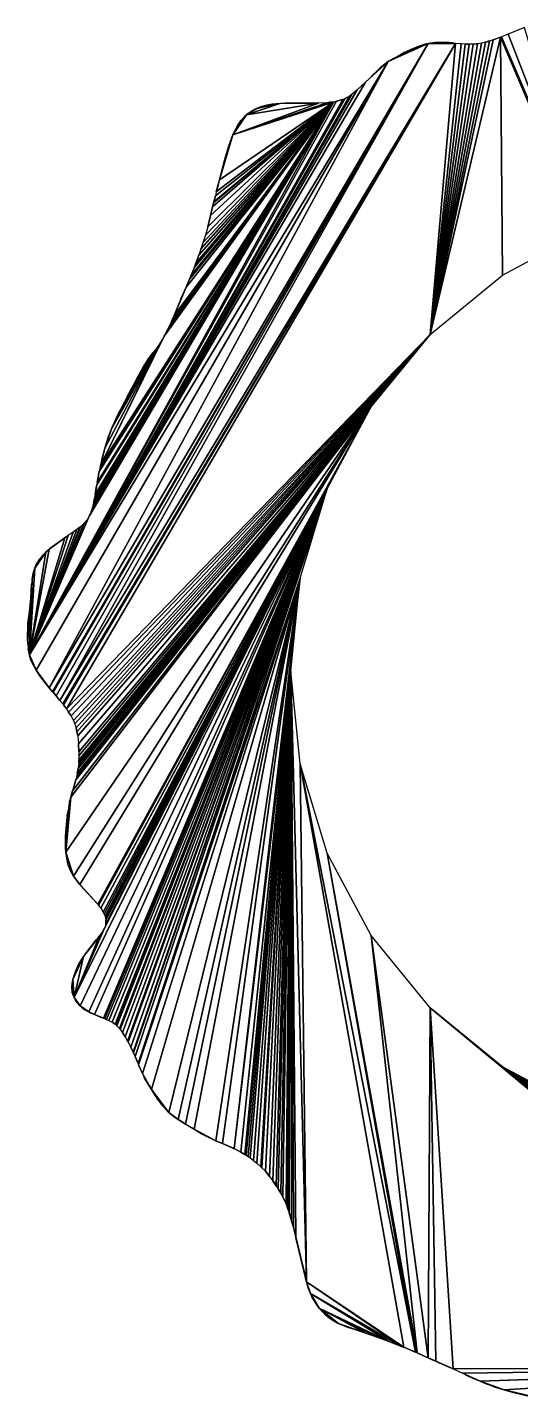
# Model space of a CAD drawing. Extents: x -96 to 95, y -97 to 94.
# Drawn here: x -96.3 to -32.1, y -94.6 to 83.8 of the extents above; entities that cross this region are included whole.
import ezdxf

# ---------------------------------------------------------------- set-up
doc = ezdxf.new("R2010")
doc.units = 0

msp = doc.modelspace()

# ---------------------------------------------------------------- linework, layer by layer
for points in [[(-43.84, 43.84, 88), (-34.45, 51.55, 88), (-34.71, 82.54, 88)], [(-43.84, 43.84, 88), (-34.71, 82.54, 88), (-35.64, 82.2, 88)], [(-43.84, 43.84, 88), (-35.64, 82.2, 88), (-36.15, 82.04, 88)], [(-34.71, 82.54, 88), (-35.5, 82.25, 88), (-35.64, 82.2, 88)], [(-34.58, 82.58, 88), (-34.71, 82.54, 88), (-23.9, 57.19, 88)], [(-34.45, 51.55, 88), (-23.9, 57.19, 88), (-34.71, 82.54, 88)], [(-23.73, 57.28, 88), (-33.71, 82.94, 88), (-34.58, 82.58, 88)], [(-34.58, 82.58, 88), (-23.9, 57.19, 88), (-23.73, 57.28, 88)], [(-31.57, 83.81, 88), (-33.71, 82.94, 88), (-23.73, 57.28, 88)], [(-93.5, -2.17, 88), (-93.04, -2.71, 88), (-44.11, 81.71, 88)], [(-93.5, -2.17, 88), (-44.11, 81.71, 88), (-49.32, 79.37, 88)], [(-93.04, -2.71, 88), (-92.99, -2.77, 88), (-44.11, 81.71, 88)], [(-92.99, -2.77, 88), (-92.57, -3.25, 88), (-44.11, 81.71, 88)], [(-92.57, -3.25, 88), (-92.1, -3.82, 88), (-44.11, 81.71, 88)], [(-92.1, -3.82, 88), (-91.72, -4.28, 88), (-40.54, 81.74, 88)], [(-92.1, -3.82, 88), (-40.54, 81.74, 88), (-44.11, 81.71, 88)], [(-91.72, -4.28, 88), (-91.63, -4.4, 88), (-40.54, 81.74, 88)], [(-91.63, -4.4, 88), (-91.23, -4.94, 88), (-40.54, 81.74, 88)], [(-91.23, -4.94, 88), (-43.84, 43.84, 88), (-40.54, 81.74, 88)], [(-44.11, 81.71, 88), (-47.82, 80.22, 88), (-49.32, 79.37, 88)], [(-44.11, 81.71, 88), (-46.85, 80.7, 88), (-47.82, 80.22, 88)], [(-46.85, 80.7, 88), (-47.69, 80.29, 88), (-47.82, 80.22, 88)], [(-46.85, 80.7, 88), (-47.23, 80.53, 88), (-47.69, 80.29, 88)], [(-44.11, 81.71, 88), (-46.37, 80.93, 88), (-46.85, 80.7, 88)], [(-46.37, 80.93, 88), (-46.71, 80.78, 88), (-46.85, 80.7, 88)], [(-44.11, 81.71, 88), (-45.69, 81.2, 88), (-46.37, 80.93, 88)], [(-45.69, 81.2, 88), (-46.09, 81.05, 88), (-46.37, 80.93, 88)], [(-44.11, 81.71, 88), (-45.54, 81.27, 88), (-45.69, 81.2, 88)], [(-44.11, 81.71, 88), (-45.04, 81.46, 88), (-45.54, 81.27, 88)], [(-44.11, 81.71, 88), (-44.5, 81.62, 88), (-45.04, 81.46, 88)], [(-43.22, 81.83, 88), (-43.98, 81.74, 88), (-44.11, 81.71, 88)], [(-40.54, 81.74, 88), (-43.22, 81.83, 88), (-44.11, 81.71, 88)], [(-43.22, 81.83, 88), (-43.45, 81.82, 88), (-43.98, 81.74, 88)], [(-43.84, 43.84, 88), (-36.15, 82.04, 88), (-36.67, 81.88, 88)], [(-43.84, 43.84, 88), (-36.67, 81.88, 88), (-37.19, 81.76, 88)], [(-43.84, 43.84, 88), (-37.19, 81.76, 88), (-37.71, 81.69, 88)], [(-43.84, 43.84, 88), (-39.8, 81.67, 88), (-40.54, 81.74, 88)], [(-43.84, 43.84, 88), (-37.71, 81.69, 88), (-38.24, 81.64, 88)], [(-43.84, 43.84, 88), (-39.28, 81.64, 88), (-39.8, 81.67, 88)], [(-43.84, 43.84, 88), (-38.24, 81.64, 88), (-38.76, 81.63, 88)], [(-43.84, 43.84, 88), (-38.76, 81.63, 88), (-39.28, 81.64, 88)], [(-42.77, 81.87, 88), (-42.85, 81.87, 88), (-43.22, 81.83, 88)], [(-40.54, 81.74, 88), (-42.77, 81.87, 88), (-43.22, 81.83, 88)], [(-41.81, 81.87, 88), (-41.89, 81.87, 88), (-42.77, 81.87, 88)], [(-40.54, 81.74, 88), (-41.81, 81.87, 88), (-42.77, 81.87, 88)], [(-40.54, 81.74, 88), (-41.37, 81.84, 88), (-41.81, 81.87, 88)], [(-40.54, 81.74, 88), (-40.95, 81.8, 88), (-41.37, 81.84, 88)], [(-38.76, 81.63, 88), (-38.9, 81.64, 88), (-39.28, 81.64, 88)], [(-37.71, 81.69, 88), (-37.85, 81.68, 88), (-38.24, 81.64, 88)], [(-36.15, 82.04, 88), (-36.28, 82.01, 88), (-36.67, 81.88, 88)], [(-96.07, 2.11, 88), (-95.18, 0.13, 88), (-49.32, 79.37, 88)], [(-96.07, 2.11, 88), (-49.32, 79.37, 88), (-52.27, 76.68, 88)], [(-95.18, 0.13, 88), (-93.5, -2.17, 88), (-49.32, 79.37, 88)], [(-49.32, 79.37, 88), (-51.86, 77.07, 88), (-52.27, 76.68, 88)], [(-49.32, 79.37, 88), (-51.72, 77.21, 88), (-51.86, 77.07, 88)], [(-49.32, 79.37, 88), (-50.38, 78.53, 88), (-51.72, 77.21, 88)], [(-50.38, 78.53, 88), (-50.73, 78.22, 88), (-51.72, 77.21, 88)], [(-50.38, 78.53, 88), (-50.65, 78.3, 88), (-50.73, 78.22, 88)], [(-49.32, 79.37, 88), (-49.78, 79.04, 88), (-50.38, 78.53, 88)], [(-49.78, 79.04, 88), (-50.15, 78.73, 88), (-50.38, 78.53, 88)], [(-49.32, 79.37, 88), (-49.72, 79.09, 88), (-49.78, 79.04, 88)], [(-47.82, 80.22, 88), (-49.19, 79.46, 88), (-49.32, 79.37, 88)], [(-47.82, 80.22, 88), (-48.56, 79.83, 88), (-49.19, 79.46, 88)], [(-50.73, 78.22, 88), (-51.29, 77.68, 88), (-51.72, 77.21, 88)], [(-96.07, 2.11, 88), (-52.27, 76.68, 88), (-53.35, 75.68, 88)], [(-96.07, 2.11, 88), (-53.35, 75.68, 88), (-54.03, 75.12, 88)], [(-96.07, 2.11, 88), (-54.03, 75.12, 88), (-54.42, 74.83, 88)], [(-52.27, 76.68, 88), (-52.84, 76.16, 88), (-53.35, 75.68, 88)], [(-52.84, 76.16, 88), (-52.94, 76.07, 88), (-53.35, 75.68, 88)], [(-52.27, 76.68, 88), (-52.79, 76.21, 88), (-52.84, 76.16, 88)], [(-96.07, 2.11, 88), (-54.42, 74.83, 88), (-54.92, 74.54, 88)], [(-96.07, 2.11, 88), (-54.92, 74.54, 88), (-55.02, 74.5, 88)], [(-96.07, 2.11, 88), (-55.02, 74.5, 88), (-55.25, 74.42, 88)], [(-96.07, 2.11, 88), (-55.25, 74.42, 88), (-56.05, 74.19, 88)], [(-96.07, 2.11, 88), (-56.05, 74.19, 88), (-56.44, 74.1, 88)], [(-88.22, 20.25, 88), (-96.07, 2.11, 88), (-56.44, 74.1, 88)], [(-88.19, 20.31, 88), (-88.22, 20.25, 88), (-56.44, 74.1, 88)], [(-88.01, 20.77, 88), (-88.19, 20.31, 88), (-56.44, 74.1, 88)], [(-87.85, 21.29, 88), (-88.01, 20.77, 88), (-56.44, 74.1, 88)], [(-87.77, 21.62, 88), (-87.85, 21.29, 88), (-56.44, 74.1, 88)], [(-87.73, 21.82, 88), (-87.77, 21.62, 88), (-56.44, 74.1, 88)], [(-87.61, 22.34, 88), (-87.73, 21.82, 88), (-56.44, 74.1, 88)], [(-87.53, 22.73, 88), (-87.61, 22.34, 88), (-56.44, 74.1, 88)], [(-87.49, 22.99, 88), (-87.53, 22.73, 88), (-56.44, 74.1, 88)], [(-87.28, 24.26, 88), (-87.49, 22.99, 88), (-56.44, 74.1, 88)], [(-87.23, 24.55, 88), (-87.28, 24.26, 88), (-56.44, 74.1, 88)], [(-86.97, 25.99, 88), (-87.23, 24.55, 88), (-56.44, 74.1, 88)], [(-86.91, 26.24, 88), (-86.97, 25.99, 88), (-56.44, 74.1, 88)], [(-86.77, 26.87, 88), (-86.91, 26.24, 88), (-56.44, 74.1, 88)], [(-86.77, 26.87, 88), (-56.44, 74.1, 88), (-78.5, 43.61, 88)], [(-56.44, 74.1, 88), (-78.15, 44.26, 88), (-78.5, 43.61, 88)], [(-56.44, 74.1, 88), (-77.89, 44.79, 88), (-78.15, 44.26, 88)], [(-56.44, 74.1, 88), (-77.57, 45.53, 88), (-77.89, 44.79, 88)], [(-56.44, 74.1, 88), (-77.23, 46.31, 88), (-77.57, 45.53, 88)], [(-56.44, 74.1, 88), (-75.65, 49.97, 88), (-77.23, 46.31, 88)], [(-56.44, 74.1, 88), (-75.2, 51.04, 88), (-75.65, 49.97, 88)], [(-56.44, 74.1, 88), (-74.98, 51.56, 88), (-75.2, 51.04, 88)], [(-56.44, 74.1, 88), (-74.56, 52.61, 88), (-74.98, 51.56, 88)], [(-56.44, 74.1, 88), (-74.37, 53.13, 88), (-74.56, 52.61, 88)], [(-56.44, 74.1, 88), (-73.99, 54.17, 88), (-74.37, 53.13, 88)], [(-56.44, 74.1, 88), (-73.73, 54.93, 88), (-73.99, 54.17, 88)], [(-56.44, 74.1, 88), (-73.69, 55.06, 88), (-73.73, 54.93, 88)], [(-56.44, 74.1, 88), (-73.46, 55.74, 88), (-73.69, 55.06, 88)], [(-56.44, 74.1, 88), (-73.14, 56.78, 88), (-73.46, 55.74, 88)], [(-56.44, 74.1, 88), (-72.84, 57.83, 88), (-73.14, 56.78, 88)], [(-56.44, 74.1, 88), (-72.46, 59.33, 88), (-72.84, 57.83, 88)], [(-56.44, 74.1, 88), (-72.22, 60.44, 88), (-72.46, 59.33, 88)], [(-56.44, 74.1, 88), (-72.07, 60.96, 88), (-72.22, 60.44, 88)], [(-56.44, 74.1, 88), (-72.04, 61.09, 88), (-72.07, 60.96, 88)], [(-56.44, 74.1, 88), (-71.84, 61.87, 88), (-72.04, 61.09, 88)], [(-56.44, 74.1, 88), (-71.72, 62.4, 88), (-71.84, 61.87, 88)], [(-56.44, 74.1, 88), (-71.29, 63.96, 88), (-71.72, 62.4, 88)], [(-56.44, 74.1, 88), (-69.58, 69.81, 88), (-71.29, 63.96, 88)], [(-56.44, 74.1, 88), (-57.32, 74, 88), (-69.58, 69.81, 88)], [(-57.32, 74, 88), (-58.42, 73.93, 88), (-69.58, 69.81, 88)], [(-58.42, 73.93, 88), (-67.77, 72.44, 88), (-69.58, 69.81, 88)], [(-58.42, 73.93, 88), (-63.43, 73.9, 88), (-67.77, 72.44, 88)], [(-63.43, 73.9, 88), (-66.42, 73.27, 88), (-67.77, 72.44, 88)], [(-66.42, 73.27, 88), (-67.46, 72.68, 88), (-67.77, 72.44, 88)], [(-66.42, 73.27, 88), (-66.93, 73.01, 88), (-67.46, 72.68, 88)], [(-66.42, 73.27, 88), (-66.48, 73.24, 88), (-66.93, 73.01, 88)], [(-63.43, 73.9, 88), (-65.37, 73.62, 88), (-66.42, 73.27, 88)], [(-65.37, 73.62, 88), (-65.9, 73.47, 88), (-66.42, 73.27, 88)], [(-65.9, 73.47, 88), (-65.96, 73.45, 88), (-66.42, 73.27, 88)], [(-65.37, 73.62, 88), (-65.5, 73.58, 88), (-65.9, 73.47, 88)], [(-63.43, 73.9, 88), (-64.43, 73.8, 88), (-65.37, 73.62, 88)], [(-64.43, 73.8, 88), (-65.18, 73.67, 88), (-65.37, 73.62, 88)], [(-63.43, 73.9, 88), (-63.83, 73.88, 88), (-64.43, 73.8, 88)], [(-61.72, 73.97, 88), (-62.76, 73.96, 88), (-63.43, 73.9, 88)], [(-59.57, 73.93, 88), (-61.72, 73.97, 88), (-63.43, 73.9, 88)], [(-62.76, 73.96, 88), (-63.29, 73.92, 88), (-63.43, 73.9, 88)], [(-58.42, 73.93, 88), (-59.57, 73.93, 88), (-63.43, 73.9, 88)], [(-61.72, 73.97, 88), (-62.76, 73.96, 88), (-62.76, 73.96, 88)], [(-59.57, 73.93, 88), (-60.14, 73.95, 88), (-61.72, 73.97, 88)], [(-58.42, 73.93, 88), (-59.18, 73.94, 88), (-59.57, 73.93, 88)], [(-56.44, 74.1, 88), (-56.92, 74.06, 88), (-57.32, 74, 88)], [(-56.05, 74.19, 88), (-56.2, 74.16, 88), (-56.44, 74.1, 88)], [(-55.25, 74.42, 88), (-55.88, 74.26, 88), (-56.05, 74.19, 88)], [(-54.42, 74.83, 88), (-54.81, 74.61, 88), (-54.92, 74.54, 88)], [(-67.77, 72.44, 88), (-68.94, 71, 88), (-69.58, 69.81, 88)], [(-67.77, 72.44, 88), (-68.51, 71.67, 88), (-68.94, 71, 88)], [(-68.51, 71.67, 88), (-68.76, 71.29, 88), (-68.94, 71, 88)], [(-67.77, 72.44, 88), (-68.25, 71.97, 88), (-68.51, 71.67, 88)], [(-67.77, 72.44, 88), (-68, 72.24, 88), (-68.25, 71.97, 88)], [(-67.46, 72.68, 88), (-67.74, 72.47, 88), (-67.77, 72.44, 88)], [(-67.46, 72.68, 88), (-67.59, 72.59, 88), (-67.74, 72.47, 88)], [(-66.93, 73.01, 88), (-67.05, 72.95, 88), (-67.46, 72.68, 88)], [(-69.58, 69.81, 88), (-70.85, 65.65, 88), (-71.29, 63.96, 88)], [(-69.58, 69.81, 88), (-70.4, 67.39, 88), (-70.85, 65.65, 88)], [(-69.58, 69.81, 88), (-70.1, 68.39, 88), (-70.4, 67.39, 88)], [(-69.58, 69.81, 88), (-69.92, 68.89, 88), (-70.1, 68.39, 88)], [(-69.58, 69.81, 88), (-69.8, 69.28, 88), (-69.92, 68.89, 88)], [(-69.58, 69.81, 88), (-69.77, 69.37, 88), (-69.8, 69.28, 88)], [(-68.94, 71, 88), (-69.32, 70.35, 88), (-69.58, 69.81, 88)], [(-69.32, 70.35, 88), (-69.53, 69.92, 88), (-69.58, 69.81, 88)], [(-68.94, 71, 88), (-69.03, 70.87, 88), (-69.32, 70.35, 88)], [(-70.1, 68.39, 88), (-70.26, 67.89, 88), (-70.4, 67.39, 88)], [(-69.92, 68.89, 88), (-69.96, 68.79, 88), (-70.1, 68.39, 88)], [(-70.4, 67.39, 88), (-70.72, 66.18, 88), (-70.85, 65.65, 88)], [(-70.72, 66.18, 88), (-70.8, 65.87, 88), (-70.85, 65.65, 88)], [(-70.4, 67.39, 88), (-70.52, 66.98, 88), (-70.72, 66.18, 88)], [(-70.52, 66.98, 88), (-70.64, 66.53, 88), (-70.72, 66.18, 88)], [(-70.4, 67.39, 88), (-70.51, 67.02, 88), (-70.52, 66.98, 88)], [(-70.85, 65.65, 88), (-71.13, 64.58, 88), (-71.29, 63.96, 88)], [(-70.85, 65.65, 88), (-71.1, 64.72, 88), (-71.13, 64.58, 88)], [(-71.29, 63.96, 88), (-71.71, 62.46, 88), (-71.72, 62.4, 88)], [(-71.29, 63.96, 88), (-71.66, 62.66, 88), (-71.71, 62.46, 88)], [(-71.29, 63.96, 88), (-71.55, 63.05, 88), (-71.66, 62.66, 88)], [(-71.29, 63.96, 88), (-71.52, 63.17, 88), (-71.55, 63.05, 88)], [(-72.07, 60.96, 88), (-72.19, 60.57, 88), (-72.22, 60.44, 88)], [(-71.84, 61.87, 88), (-71.95, 61.48, 88), (-72.04, 61.09, 88)], [(-72.46, 59.33, 88), (-72.75, 58.21, 88), (-72.84, 57.83, 88)], [(-72.46, 59.33, 88), (-72.65, 58.62, 88), (-72.75, 58.21, 88)], [(-72.22, 60.44, 88), (-72.3, 60.12, 88), (-72.46, 59.33, 88)], [(-73.99, 54.17, 88), (-74.2, 53.65, 88), (-74.37, 53.13, 88)], [(-73.69, 55.06, 88), (-73.7, 55.03, 88), (-73.73, 54.93, 88)], [(-74.56, 52.61, 88), (-74.78, 52.1, 88), (-74.98, 51.56, 88)], [(-74.37, 53.13, 88), (-74.42, 53, 88), (-74.56, 52.61, 88)], [(-75.65, 49.97, 88), (-76.08, 49.02, 88), (-77.23, 46.31, 88)], [(-75.65, 49.97, 88), (-75.8, 49.67, 88), (-76.08, 49.02, 88)], [(-75.2, 51.04, 88), (-75.34, 50.73, 88), (-75.65, 49.97, 88)], [(-75.34, 50.73, 88), (-75.41, 50.57, 88), (-75.65, 49.97, 88)], [(-75.2, 51.04, 88), (-75.29, 50.85, 88), (-75.34, 50.73, 88)], [(-74.98, 51.56, 88), (-75.04, 51.44, 88), (-75.2, 51.04, 88)], [(-76.08, 49.02, 88), (-76.33, 48.47, 88), (-77.23, 46.31, 88)], [(-76.08, 49.02, 88), (-76.27, 48.63, 88), (-76.33, 48.47, 88)], [(-77.89, 44.79, 88), (-78.08, 44.4, 88), (-78.15, 44.26, 88)], [(-77.23, 46.31, 88), (-77.34, 46.07, 88), (-77.57, 45.53, 88)], [(-91.23, -4.94, 88), (-90.96, -5.35, 88), (-43.84, 43.84, 88)], [(-90.96, -5.35, 88), (-90.64, -5.84, 88), (-43.84, 43.84, 88)], [(-90.64, -5.84, 88), (-90.33, -6.46, 88), (-43.84, 43.84, 88)], [(-90.33, -6.46, 88), (-90.13, -6.89, 88), (-43.84, 43.84, 88)], [(-90.13, -6.89, 88), (-89.98, -7.41, 88), (-43.84, 43.84, 88)], [(-89.98, -7.41, 88), (-89.87, -7.93, 88), (-43.84, 43.84, 88)], [(-89.87, -7.93, 88), (-89.77, -8.45, 88), (-43.84, 43.84, 88)], [(-89.77, -8.45, 88), (-89.68, -9.5, 88), (-43.84, 43.84, 88)], [(-89.68, -9.5, 88), (-89.62, -10.54, 88), (-43.84, 43.84, 88)], [(-89.65, -11.95, 88), (-51.55, 34.45, 88), (-43.84, 43.84, 88)], [(-89.63, -11.59, 88), (-89.65, -11.95, 88), (-43.84, 43.84, 88)], [(-89.62, -11.06, 88), (-89.63, -11.59, 88), (-43.84, 43.84, 88)], [(-89.62, -10.54, 88), (-89.62, -11.06, 88), (-43.84, 43.84, 88)], [(-86.77, 26.87, 88), (-78.5, 43.61, 88), (-78.72, 43.21, 88)], [(-86.23, 29.04, 88), (-86.77, 26.87, 88), (-78.72, 43.21, 88)], [(-86.23, 29.04, 88), (-78.72, 43.21, 88), (-78.78, 43.11, 88)], [(-85.36, 31.54, 88), (-86.23, 29.04, 88), (-78.78, 43.11, 88)], [(-85.36, 31.54, 88), (-78.78, 43.11, 88), (-79.53, 42.02, 88)], [(-78.15, 44.26, 88), (-78.36, 43.87, 88), (-78.5, 43.61, 88)], [(-85.36, 31.54, 88), (-79.53, 42.02, 88), (-79.97, 41.43, 88)], [(-84.02, 34.34, 88), (-85.36, 31.54, 88), (-79.97, 41.43, 88)], [(-83.64, 35.11, 88), (-84.02, 34.34, 88), (-79.97, 41.43, 88)], [(-83.23, 35.87, 88), (-83.64, 35.11, 88), (-79.97, 41.43, 88)], [(-79.97, 41.43, 88), (-82.93, 36.43, 88), (-83.23, 35.87, 88)], [(-79.97, 41.43, 88), (-82.01, 38.15, 88), (-82.93, 36.43, 88)], [(-79.97, 41.43, 88), (-81.24, 39.56, 88), (-82.01, 38.15, 88)], [(-79.97, 41.43, 88), (-80.49, 40.74, 88), (-81.24, 39.56, 88)], [(-79.97, 41.43, 88), (-80.27, 41.06, 88), (-80.49, 40.74, 88)], [(-81.24, 39.56, 88), (-81.6, 38.91, 88), (-82.01, 38.15, 88)], [(-81.24, 39.56, 88), (-81.47, 39.17, 88), (-81.6, 38.91, 88)], [(-80.49, 40.74, 88), (-80.59, 40.6, 88), (-81.24, 39.56, 88)], [(-82.01, 38.15, 88), (-82.53, 37.2, 88), (-82.93, 36.43, 88)], [(-82.01, 38.15, 88), (-82.09, 38.01, 88), (-82.53, 37.2, 88)], [(-83.23, 35.87, 88), (-83.63, 35.15, 88), (-83.64, 35.11, 88)], [(-82.93, 36.43, 88), (-83.16, 36, 88), (-83.23, 35.87, 88)], [(-82.93, 36.43, 88), (-82.95, 36.39, 88), (-83.16, 36, 88)], [(-91.31, -23.59, 88), (-90.31, -26.7, 88), (-51.55, 34.45, 88)], [(-90.68, -16.41, 88), (-91.31, -23.59, 88), (-51.55, 34.45, 88)], [(-90.43, -15.57, 88), (-90.68, -16.41, 88), (-51.55, 34.45, 88)], [(-90.03, -14.15, 88), (-90.43, -15.57, 88), (-51.55, 34.45, 88)], [(-90.31, -26.7, 88), (-89.49, -27.82, 88), (-51.55, 34.45, 88)], [(-89.91, -13.68, 88), (-90.03, -14.15, 88), (-51.55, 34.45, 88)], [(-89.83, -13.31, 88), (-89.91, -13.68, 88), (-51.55, 34.45, 88)], [(-89.72, -12.69, 88), (-89.83, -13.31, 88), (-51.55, 34.45, 88)], [(-89.71, -12.63, 88), (-89.72, -12.69, 88), (-51.55, 34.45, 88)], [(-89.69, -12.5, 88), (-89.71, -12.63, 88), (-51.55, 34.45, 88)], [(-89.68, -12.3, 88), (-89.69, -12.5, 88), (-51.55, 34.45, 88)], [(-89.65, -11.95, 88), (-89.68, -12.3, 88), (-51.55, 34.45, 88)], [(-89.49, -27.82, 88), (-87.17, -30.37, 88), (-51.55, 34.45, 88)], [(-87.17, -30.37, 88), (-87.05, -30.53, 88), (-51.55, 34.45, 88)], [(-87.05, -30.53, 88), (-86.77, -30.89, 88), (-51.55, 34.45, 88)], [(-86.77, -30.89, 88), (-57.28, 23.73, 88), (-51.55, 34.45, 88)], [(-84.02, 34.34, 88), (-84.31, 33.82, 88), (-85.36, 31.54, 88)], [(-83.64, 35.11, 88), (-83.67, 35.05, 88), (-84.02, 34.34, 88)], [(-84.31, 33.82, 88), (-84.99, 32.38, 88), (-85.36, 31.54, 88)], [(-84.99, 32.38, 88), (-85.23, 31.89, 88), (-85.36, 31.54, 88)], [(-84.31, 33.82, 88), (-84.84, 32.71, 88), (-84.99, 32.38, 88)], [(-85.36, 31.54, 88), (-85.71, 30.65, 88), (-86.23, 29.04, 88)], [(-85.71, 30.65, 88), (-85.76, 30.53, 88), (-86.23, 29.04, 88)], [(-85.76, 30.53, 88), (-86.09, 29.5, 88), (-86.23, 29.04, 88)], [(-85.36, 31.54, 88), (-85.64, 30.85, 88), (-85.71, 30.65, 88)], [(-85.23, 31.89, 88), (-85.29, 31.73, 88), (-85.36, 31.54, 88)], [(-86.23, 29.04, 88), (-86.47, 28.14, 88), (-86.77, 26.87, 88)], [(-86.23, 29.04, 88), (-86.3, 28.83, 88), (-86.47, 28.14, 88)], [(-86.77, 26.87, 88), (-86.85, 26.56, 88), (-86.91, 26.24, 88)], [(-86.47, 28.14, 88), (-86.49, 28.08, 88), (-86.77, 26.87, 88)], [(-86.49, 28.08, 88), (-86.74, 27.03, 88), (-86.77, 26.87, 88)], [(-86.97, 25.99, 88), (-87.17, 24.95, 88), (-87.23, 24.55, 88)], [(-90.25, -42.51, 88), (-89.45, -43.62, 88), (-57.28, 23.73, 88)], [(-86.28, -33.5, 88), (-90.25, -42.51, 88), (-57.28, 23.73, 88)], [(-89.45, -43.62, 88), (-88.33, -44.4, 88), (-57.28, 23.73, 88)], [(-88.33, -44.4, 88), (-87.6, -44.72, 88), (-57.28, 23.73, 88)], [(-87.6, -44.72, 88), (-86.4, -45.19, 88), (-57.28, 23.73, 88)], [(-87.28, 24.26, 88), (-87.32, 24.1, 88), (-87.49, 22.99, 88)], [(-87.32, 24.1, 88), (-87.4, 23.64, 88), (-87.49, 22.99, 88)], [(-86.77, -30.89, 88), (-86.44, -31.42, 88), (-57.28, 23.73, 88)], [(-86.44, -31.42, 88), (-86.32, -31.68, 88), (-57.28, 23.73, 88)], [(-86.4, -45.19, 88), (-86.25, -45.25, 88), (-57.28, 23.73, 88)], [(-86.32, -31.68, 88), (-86.2, -31.94, 88), (-57.28, 23.73, 88)], [(-86.24, -33.38, 88), (-86.28, -33.5, 88), (-57.28, 23.73, 88)], [(-86.25, -45.25, 88), (-86.01, -45.36, 88), (-57.28, 23.73, 88)], [(-86.11, -32.98, 88), (-86.24, -33.38, 88), (-57.28, 23.73, 88)], [(-86.2, -31.94, 88), (-86.14, -32.26, 88), (-57.28, 23.73, 88)], [(-86.14, -32.26, 88), (-86.1, -32.46, 88), (-57.28, 23.73, 88)], [(-86.1, -32.46, 88), (-86.11, -32.98, 88), (-57.28, 23.73, 88)], [(-86.01, -45.36, 88), (-85.7, -45.51, 88), (-57.28, 23.73, 88)], [(-85.7, -45.51, 88), (-85.28, -45.74, 88), (-57.28, 23.73, 88)], [(-85.28, -45.74, 88), (-84.91, -45.99, 88), (-57.28, 23.73, 88)], [(-84.91, -45.99, 88), (-84.85, -46.03, 88), (-57.28, 23.73, 88)], [(-84.85, -46.03, 88), (-84.75, -46.12, 88), (-57.28, 23.73, 88)], [(-84.75, -46.12, 88), (-84.68, -46.19, 88), (-57.28, 23.73, 88)], [(-84.68, -46.19, 88), (-84.33, -46.55, 88), (-57.28, 23.73, 88)], [(-84.33, -46.55, 88), (-84.23, -46.68, 88), (-57.28, 23.73, 88)], [(-84.23, -46.68, 88), (-83.94, -47.09, 88), (-57.28, 23.73, 88)], [(-83.94, -47.09, 88), (-83.61, -47.62, 88), (-57.28, 23.73, 88)], [(-83.61, -47.62, 88), (-83.27, -48.21, 88), (-57.28, 23.73, 88)], [(-83.27, -48.21, 88), (-83.21, -48.33, 88), (-57.28, 23.73, 88)], [(-83.21, -48.33, 88), (-82.87, -48.99, 88), (-57.28, 23.73, 88)], [(-82.87, -48.99, 88), (-82.56, -49.64, 88), (-57.28, 23.73, 88)], [(-82.56, -49.64, 88), (-82.52, -49.71, 88), (-57.28, 23.73, 88)], [(-82.52, -49.71, 88), (-82.29, -50.21, 88), (-57.28, 23.73, 88)], [(-82.29, -50.21, 88), (-81.91, -51.13, 88), (-57.28, 23.73, 88)], [(-81.91, -51.13, 88), (-60.81, 12.1, 88), (-57.28, 23.73, 88)], [(-87.61, 22.34, 88), (-87.69, 22.01, 88), (-87.73, 21.82, 88)], [(-88.22, 20.25, 88), (-88.48, 19.78, 88), (-96.07, 2.11, 88)], [(-88.48, 19.78, 88), (-88.51, 19.73, 88), (-96.07, 2.11, 88)], [(-88.51, 19.73, 88), (-88.97, 19.21, 88), (-96.07, 2.11, 88)], [(-88.51, 19.73, 88), (-88.86, 19.33, 88), (-88.97, 19.21, 88)], [(-88.97, 19.21, 88), (-89.43, 18.78, 88), (-96.07, 2.11, 88)], [(-89.43, 18.78, 88), (-89.5, 18.73, 88), (-96.07, 2.11, 88)], [(-89.5, 18.73, 88), (-89.9, 18.41, 88), (-96.07, 2.11, 88)], [(-89.9, 18.41, 88), (-90.35, 18.1, 88), (-96.07, 2.11, 88)], [(-90.35, 18.1, 88), (-91, 17.64, 88), (-96.07, 2.11, 88)], [(-91, 17.64, 88), (-91.47, 17.34, 88), (-96.07, 2.11, 88)], [(-91.47, 17.34, 88), (-93.48, 15.88, 88), (-96.07, 2.11, 88)], [(-91.47, 17.34, 88), (-91.82, 17.1, 88), (-93.48, 15.88, 88)], [(-91.82, 17.1, 88), (-93.09, 16.19, 88), (-93.48, 15.88, 88)], [(-91, 17.64, 88), (-91.38, 17.4, 88), (-91.47, 17.34, 88)], [(-93.48, 15.88, 88), (-93.94, 15.47, 88), (-96.07, 2.11, 88)], [(-93.94, 15.47, 88), (-95.38, 13.4, 88), (-96.07, 2.11, 88)], [(-93.94, 15.47, 88), (-94.72, 14.59, 88), (-95.38, 13.4, 88)], [(-94.72, 14.59, 88), (-94.87, 14.37, 88), (-95.38, 13.4, 88)], [(-94.87, 14.37, 88), (-95.14, 13.99, 88), (-95.38, 13.4, 88)], [(-94.72, 14.59, 88), (-94.79, 14.51, 88), (-94.87, 14.37, 88)], [(-93.94, 15.47, 88), (-94.37, 15.03, 88), (-94.72, 14.59, 88)], [(-93.48, 15.88, 88), (-93.63, 15.75, 88), (-93.94, 15.47, 88)], [(-93.63, 15.75, 88), (-93.86, 15.55, 88), (-93.94, 15.47, 88)], [(-93.86, 15.55, 88), (-93.92, 15.5, 88), (-93.94, 15.47, 88)], [(-93.48, 15.88, 88), (-93.53, 15.84, 88), (-93.63, 15.75, 88)], [(-95.38, 13.4, 88), (-95.71, 11.97, 88), (-96.07, 2.11, 88)], [(-95.38, 13.4, 88), (-95.56, 12.76, 88), (-95.71, 11.97, 88)], [(-95.56, 12.76, 88), (-95.64, 12.37, 88), (-95.71, 11.97, 88)], [(-95.38, 13.4, 88), (-95.52, 12.94, 88), (-95.56, 12.76, 88)], [(-95.14, 13.99, 88), (-95.36, 13.47, 88), (-95.38, 13.4, 88)], [(-95.71, 11.97, 88), (-95.73, 11.73, 88), (-96.07, 2.11, 88)], [(-95.73, 11.73, 88), (-95.9, 9.49, 88), (-96.07, 2.11, 88)], [(-95.73, 11.73, 88), (-95.8, 11.29, 88), (-95.9, 9.49, 88)], [(-95.8, 11.29, 88), (-95.85, 10.42, 88), (-95.9, 9.49, 88)], [(-95.71, 11.97, 88), (-95.72, 11.9, 88), (-95.73, 11.73, 88)], [(-81.91, -51.13, 88), (-81.84, -51.29, 88), (-60.81, 12.1, 88)], [(-81.84, -51.29, 88), (-81.34, -52.42, 88), (-60.81, 12.1, 88)], [(-81.34, -52.42, 88), (-80.17, -54.48, 88), (-60.81, 12.1, 88)], [(-80.17, -54.48, 88), (-77.9, -57.49, 88), (-60.81, 12.1, 88)], [(-77.9, -57.49, 88), (-76.68, -58.38, 88), (-60.81, 12.1, 88)], [(-76.68, -58.38, 88), (-75.73, -58.99, 88), (-60.81, 12.1, 88)], [(-75.73, -58.99, 88), (-74.61, -59.67, 88), (-60.81, 12.1, 88)], [(-74.61, -59.67, 88), (-71.77, -61.17, 88), (-60.81, 12.1, 88)], [(-71.77, -61.17, 88), (-70.92, -61.53, 88), (-60.81, 12.1, 88)], [(-70.92, -61.53, 88), (-69.41, -62.19, 88), (-60.81, 12.1, 88)], [(-69.41, -62.19, 88), (-62, 0, 88), (-60.81, 12.1, 88)], [(-95.9, 9.49, 88), (-96.03, 8.25, 88), (-96.07, 7.72, 88)], [(-95.9, 9.49, 88), (-96.07, 7.72, 88), (-96.07, 2.11, 88)], [(-96.07, 7.72, 88), (-96.26, 6.25, 88), (-96.31, 4.01, 88)], [(-96.07, 7.72, 88), (-96.31, 4.01, 88), (-96.07, 2.11, 88)], [(-96.07, 7.72, 88), (-96.08, 7.66, 88), (-96.26, 6.25, 88)], [(-96.03, 8.25, 88), (-96.04, 8.12, 88), (-96.07, 7.72, 88)], [(-96.26, 6.25, 88), (-96.33, 4.99, 88), (-96.31, 4.01, 88)], [(-96.31, 4.01, 88), (-96.3, 3.82, 88), (-96.29, 3.69, 88)], [(-96.31, 4.01, 88), (-96.29, 3.69, 88), (-96.07, 2.11, 88)], [(-96.29, 3.69, 88), (-96.23, 2.9, 88), (-96.07, 2.11, 88)], [(-96.23, 2.9, 88), (-96.17, 2.51, 88), (-96.07, 2.11, 88)], [(-96.07, 2.11, 88), (-96.04, 1.98, 88), (-95.88, 1.46, 88)], [(-96.07, 2.11, 88), (-95.88, 1.46, 88), (-95.18, 0.13, 88)], [(-96.04, 1.98, 88), (-96.01, 1.86, 88), (-95.88, 1.46, 88)], [(-95.88, 1.46, 88), (-95.83, 1.34, 88), (-95.66, 0.96, 88)], [(-95.88, 1.46, 88), (-95.66, 0.96, 88), (-95.18, 0.13, 88)], [(-95.66, 0.96, 88), (-95.59, 0.82, 88), (-95.18, 0.13, 88)], [(-95.18, 0.13, 88), (-94.72, -0.6, 88), (-94.62, -0.74, 88)], [(-95.18, 0.13, 88), (-94.62, -0.74, 88), (-93.5, -2.17, 88)], [(-69.41, -62.19, 88), (-68.51, -62.64, 88), (-62, 0, 88)], [(-68.51, -62.64, 88), (-68, -62.94, 88), (-62, 0, 88)], [(-68, -62.94, 88), (-67.83, -63.04, 88), (-62, 0, 88)], [(-67.83, -63.04, 88), (-67.57, -63.2, 88), (-62, 0, 88)], [(-67.57, -63.2, 88), (-67.29, -63.41, 88), (-62, 0, 88)], [(-67.29, -63.41, 88), (-66.87, -63.72, 88), (-62, 0, 88)], [(-66.87, -63.72, 88), (-66.42, -64.09, 88), (-62, 0, 88)], [(-66.42, -64.09, 88), (-65.9, -64.56, 88), (-62, 0, 88)], [(-65.9, -64.56, 88), (-65.77, -64.69, 88), (-62, 0, 88)], [(-65.77, -64.69, 88), (-65.33, -65.15, 88), (-62, 0, 88)], [(-65.33, -65.15, 88), (-64.77, -65.81, 88), (-62, 0, 88)], [(-64.77, -65.81, 88), (-64.34, -66.39, 88), (-62, 0, 88)], [(-64.34, -66.39, 88), (-63.9, -67.03, 88), (-62, 0, 88)], [(-63.9, -67.03, 88), (-63.65, -67.43, 88), (-62, 0, 88)], [(-63.65, -67.43, 88), (-63.31, -67.99, 88), (-62, 0, 88)], [(-63.31, -67.99, 88), (-63.05, -68.47, 88), (-62, 0, 88)], [(-63.05, -68.47, 88), (-62.62, -69.4, 88), (-62, 0, 88)], [(-62.62, -69.4, 88), (-62.57, -69.52, 88), (-62, 0, 88)], [(-62.57, -69.52, 88), (-62.38, -70.04, 88), (-62, 0, 88)], [(-62.38, -70.04, 88), (-62.24, -70.45, 88), (-62, 0, 88)], [(-62.24, -70.45, 88), (-62.21, -70.57, 88), (-62, 0, 88)], [(-62.21, -70.57, 88), (-61.91, -71.6, 88), (-62, 0, 88)], [(-59.96, -79.56, 88), (-60.81, -12.1, 88), (-62, 0, 88)], [(-61.36, -73.69, 88), (-59.96, -79.56, 88), (-62, 0, 88)], [(-61.67, -72.45, 88), (-61.36, -73.69, 88), (-62, 0, 88)], [(-61.91, -71.6, 88), (-61.67, -72.45, 88), (-62, 0, 88)], [(-94.62, -0.74, 88), (-94.08, -1.46, 88), (-93.5, -2.17, 88)], [(-93.5, -2.17, 88), (-93.29, -2.43, 88), (-93.04, -2.71, 88)], [(-92.99, -2.77, 88), (-92.8, -3, 88), (-92.57, -3.25, 88)], [(-92.57, -3.25, 88), (-92.17, -3.74, 88), (-92.1, -3.82, 88)], [(-91.63, -4.4, 88), (-91.46, -4.63, 88), (-91.23, -4.94, 88)], [(-90.96, -5.35, 88), (-90.72, -5.73, 88), (-90.64, -5.84, 88)], [(-90.64, -5.84, 88), (-90.46, -6.21, 88), (-90.33, -6.46, 88)], [(-89.98, -7.41, 88), (-89.94, -7.59, 88), (-89.87, -7.93, 88)], [(-89.87, -7.93, 88), (-89.85, -8.06, 88), (-89.77, -8.45, 88)], [(-89.68, -9.5, 88), (-89.67, -9.63, 88), (-89.62, -10.54, 88)], [(-89.63, -11.59, 88), (-89.65, -11.81, 88), (-89.65, -11.95, 88)], [(-45.75, -88.72, 88), (-57.28, -23.73, 88), (-60.81, -12.1, 88)], [(-47.3, -88.07, 88), (-45.75, -88.72, 88), (-60.81, -12.1, 88)], [(-59.96, -79.56, 88), (-47.3, -88.07, 88), (-60.81, -12.1, 88)], [(-90.03, -14.15, 88), (-90.2, -14.72, 88), (-90.43, -15.57, 88)], [(-89.72, -12.69, 88), (-89.76, -12.94, 88), (-89.83, -13.31, 88)], [(-90.43, -15.57, 88), (-90.44, -15.61, 88), (-90.68, -16.41, 88)], [(-90.44, -15.61, 88), (-90.48, -15.73, 88), (-90.68, -16.41, 88)], [(-90.48, -15.73, 88), (-90.66, -16.28, 88), (-90.68, -16.41, 88)], [(-90.91, -17.46, 88), (-91.09, -18.5, 88), (-91.36, -21.5, 88)], [(-90.91, -17.46, 88), (-91.36, -21.5, 88), (-91.31, -23.59, 88)], [(-90.68, -16.41, 88), (-90.91, -17.46, 88), (-91.31, -23.59, 88)], [(-90.68, -16.41, 88), (-90.78, -16.8, 88), (-90.91, -17.46, 88)], [(-90.78, -16.8, 88), (-90.89, -17.33, 88), (-90.91, -17.46, 88)], [(-91.09, -18.5, 88), (-91.25, -19.74, 88), (-91.36, -21.5, 88)], [(-91.36, -21.5, 88), (-91.37, -22.54, 88), (-91.36, -23.02, 88)], [(-91.36, -21.5, 88), (-91.36, -23.02, 88), (-91.31, -23.59, 88)], [(-91.36, -23.02, 88), (-91.35, -23.15, 88), (-91.31, -23.59, 88)], [(-91.31, -23.59, 88), (-91.25, -24.11, 88), (-91.17, -24.63, 88)], [(-91.31, -23.59, 88), (-91.17, -24.63, 88), (-91.05, -25.15, 88)], [(-91.31, -23.59, 88), (-91.05, -25.15, 88), (-90.31, -26.7, 88)], [(-91.17, -24.63, 88), (-91.14, -24.76, 88), (-91.05, -25.15, 88)], [(-45.54, -88.8, 88), (-51.55, -34.45, 88), (-57.28, -23.73, 88)], [(-45.75, -88.72, 88), (-45.54, -88.8, 88), (-57.28, -23.73, 88)], [(-91.05, -25.15, 88), (-90.87, -25.68, 88), (-90.67, -26.1, 88)], [(-91.05, -25.15, 88), (-90.67, -26.1, 88), (-90.31, -26.7, 88)], [(-90.67, -26.1, 88), (-90.62, -26.2, 88), (-90.31, -26.7, 88)], [(-90.31, -26.7, 88), (-90.13, -26.98, 88), (-89.94, -27.24, 88)], [(-90.31, -26.7, 88), (-89.94, -27.24, 88), (-89.49, -27.82, 88)], [(-89.94, -27.24, 88), (-89.64, -27.64, 88), (-89.49, -27.82, 88)], [(-89.49, -27.82, 88), (-89.1, -28.29, 88), (-87.17, -30.37, 88)], [(-86.28, -33.5, 88), (-86.59, -34.03, 88), (-90.25, -42.51, 88)], [(-86.28, -33.5, 88), (-86.32, -33.57, 88), (-86.59, -34.03, 88)], [(-86.1, -32.46, 88), (-86.11, -32.72, 88), (-86.11, -32.98, 88)], [(-86.59, -34.03, 88), (-86.97, -34.55, 88), (-90.25, -42.51, 88)], [(-86.97, -34.55, 88), (-89.02, -37.16, 88), (-90.25, -42.51, 88)], [(-86.97, -34.55, 88), (-87.36, -35.02, 88), (-89.02, -37.16, 88)], [(-87.36, -35.02, 88), (-88.13, -35.99, 88), (-89.02, -37.16, 88)], [(-87.36, -35.02, 88), (-87.82, -35.58, 88), (-88.13, -35.99, 88)], [(-87.82, -35.58, 88), (-87.83, -35.6, 88), (-88.13, -35.99, 88)], [(-86.97, -34.55, 88), (-87.34, -34.99, 88), (-87.36, -35.02, 88)], [(-86.59, -34.03, 88), (-86.69, -34.15, 88), (-86.97, -34.55, 88)], [(-44.13, -89.42, 88), (-43.84, -43.84, 88), (-51.55, -34.45, 88)], [(-45.54, -88.8, 88), (-44.13, -89.42, 88), (-51.55, -34.45, 88)], [(-89.02, -37.16, 88), (-89.99, -38.92, 88), (-90.41, -40.16, 88)], [(-89.02, -37.16, 88), (-90.41, -40.16, 88), (-90.25, -42.51, 88)], [(-89.02, -37.16, 88), (-89.66, -38.22, 88), (-89.99, -38.92, 88)], [(-89.02, -37.16, 88), (-89.4, -37.77, 88), (-89.66, -38.22, 88)], [(-88.13, -35.99, 88), (-88.39, -36.31, 88), (-89.02, -37.16, 88)], [(-88.39, -36.31, 88), (-88.66, -36.65, 88), (-89.02, -37.16, 88)], [(-88.13, -35.99, 88), (-88.34, -36.24, 88), (-88.39, -36.31, 88)], [(-89.99, -38.92, 88), (-90.25, -39.63, 88), (-90.41, -40.16, 88)], [(-89.99, -38.92, 88), (-90.13, -39.24, 88), (-90.25, -39.63, 88)], [(-89.66, -38.22, 88), (-89.92, -38.75, 88), (-89.99, -38.92, 88)], [(-90.41, -40.16, 88), (-90.47, -40.55, 88), (-90.52, -41.07, 88)], [(-90.41, -40.16, 88), (-90.52, -41.07, 88), (-90.25, -42.51, 88)], [(-90.47, -40.55, 88), (-90.52, -40.81, 88), (-90.52, -41.07, 88)], [(-90.41, -40.16, 88), (-90.44, -40.29, 88), (-90.47, -40.55, 88)], [(-90.25, -39.63, 88), (-90.3, -39.77, 88), (-90.41, -40.16, 88)], [(-90.52, -41.07, 88), (-90.54, -41.33, 88), (-90.48, -41.85, 88)], [(-90.52, -41.07, 88), (-90.48, -41.85, 88), (-90.25, -42.51, 88)], [(-90.48, -41.85, 88), (-90.46, -41.92, 88), (-90.25, -42.51, 88)], [(-90.46, -41.92, 88), (-90.32, -42.38, 88), (-90.25, -42.51, 88)], [(-90.25, -42.51, 88), (-90.06, -42.9, 88), (-89.45, -43.62, 88)], [(-90.06, -42.9, 88), (-89.67, -43.42, 88), (-89.45, -43.62, 88)], [(-89.45, -43.62, 88), (-89.38, -43.69, 88), (-89.25, -43.81, 88)], [(-89.45, -43.62, 88), (-89.25, -43.81, 88), (-88.33, -44.4, 88)], [(-89.25, -43.81, 88), (-89.11, -43.94, 88), (-88.33, -44.4, 88)], [(-89.11, -43.94, 88), (-88.86, -44.1, 88), (-88.33, -44.4, 88)], [(-88.33, -44.4, 88), (-88.24, -44.46, 88), (-88.12, -44.51, 88)], [(-88.33, -44.4, 88), (-88.12, -44.51, 88), (-87.6, -44.72, 88)], [(-88.12, -44.51, 88), (-87.82, -44.65, 88), (-87.6, -44.72, 88)], [(-44.13, -89.42, 88), (-43.12, -89.87, 88), (-43.84, -43.84, 88)], [(12.78, -90.72, 88), (-34.45, -51.55, 88), (-43.84, -43.84, 88)], [(-40.86, -90.89, 88), (12.78, -90.72, 88), (-43.84, -43.84, 88)], [(-43.12, -89.87, 88), (-40.86, -90.89, 88), (-43.84, -43.84, 88)], [(-87.6, -44.72, 88), (-86.79, -45.06, 88), (-86.4, -45.19, 88)], [(-85.28, -45.74, 88), (-85.21, -45.79, 88), (-84.91, -45.99, 88)], [(-84.68, -46.19, 88), (-84.63, -46.25, 88), (-84.33, -46.55, 88)], [(-83.94, -47.09, 88), (-83.65, -47.57, 88), (-83.61, -47.62, 88)], [(-82.87, -48.99, 88), (-82.59, -49.58, 88), (-82.56, -49.64, 88)], [(-82.52, -49.71, 88), (-82.38, -50.02, 88), (-82.29, -50.21, 88)], [(-82.29, -50.21, 88), (-82.07, -50.78, 88), (-81.91, -51.13, 88)], [(-82.07, -50.78, 88), (-82.01, -50.91, 88), (-81.91, -51.13, 88)], [(-81.84, -51.29, 88), (-81.8, -51.38, 88), (-81.34, -52.42, 88)], [(-81.8, -51.38, 88), (-81.55, -52.02, 88), (-81.34, -52.42, 88)], [(33.15, -88.73, 88), (-23.73, -57.28, 88), (-34.45, -51.55, 88)], [(27.52, -90.01, 88), (33.15, -88.73, 88), (-34.45, -51.55, 88)], [(26.22, -90.18, 88), (27.52, -90.01, 88), (-34.45, -51.55, 88)], [(24.15, -90.43, 88), (26.22, -90.18, 88), (-34.45, -51.55, 88)], [(19.35, -90.55, 88), (24.15, -90.43, 88), (-34.45, -51.55, 88)], [(19.04, -90.55, 88), (19.35, -90.55, 88), (-34.45, -51.55, 88)], [(18.26, -90.54, 88), (19.04, -90.55, 88), (-34.45, -51.55, 88)], [(18.13, -90.54, 88), (18.26, -90.54, 88), (-34.45, -51.55, 88)], [(17.67, -90.57, 88), (18.13, -90.54, 88), (-34.45, -51.55, 88)], [(17.48, -90.57, 88), (17.67, -90.57, 88), (-34.45, -51.55, 88)], [(16.17, -90.6, 88), (17.48, -90.57, 88), (-34.45, -51.55, 88)], [(15.91, -90.61, 88), (16.17, -90.6, 88), (-34.45, -51.55, 88)], [(15, -90.64, 88), (15.91, -90.61, 88), (-34.45, -51.55, 88)], [(14.08, -90.67, 88), (15, -90.64, 88), (-34.45, -51.55, 88)], [(13.95, -90.67, 88), (14.08, -90.67, 88), (-34.45, -51.55, 88)], [(13.83, -90.68, 88), (13.95, -90.67, 88), (-34.45, -51.55, 88)], [(12.78, -90.72, 88), (13.83, -90.68, 88), (-34.45, -51.55, 88)], [(-81.34, -52.42, 88), (-81.1, -52.95, 88), (-80.17, -54.48, 88)], [(-81.1, -52.95, 88), (-81.03, -53.09, 88), (-81, -53.13, 88)], [(-81.1, -52.95, 88), (-81, -53.13, 88), (-80.17, -54.48, 88)], [(-81, -53.13, 88), (-80.18, -54.46, 88), (-80.17, -54.48, 88)], [(-80.18, -54.46, 88), (-80.17, -54.47, 88), (-80.17, -54.48, 88)], [(-80.17, -54.48, 88), (-79.8, -55.07, 88), (-79.64, -55.31, 88)], [(-80.17, -54.48, 88), (-79.64, -55.31, 88), (-79.32, -55.8, 88)], [(-80.17, -54.48, 88), (-79.32, -55.8, 88), (-77.96, -57.43, 88)], [(-80.17, -54.48, 88), (-77.96, -57.43, 88), (-77.9, -57.49, 88)], [(-79.32, -55.8, 88), (-79.25, -55.92, 88), (-79.22, -55.97, 88)], [(-79.32, -55.8, 88), (-79.22, -55.97, 88), (-77.96, -57.43, 88)], [(-79.22, -55.97, 88), (-78.87, -56.47, 88), (-77.96, -57.43, 88)], [(-77.96, -57.43, 88), (-77.93, -57.47, 88), (-77.91, -57.48, 88)], [(-77.96, -57.43, 88), (-77.91, -57.48, 88), (-77.9, -57.49, 88)], [(-77.91, -57.48, 88), (-77.9, -57.49, 88), (-77.9, -57.49, 88)], [(-77.9, -57.49, 88), (-77.54, -57.77, 88), (-77.45, -57.84, 88)], [(-77.9, -57.49, 88), (-77.45, -57.84, 88), (-76.68, -58.38, 88)], [(-77.45, -57.84, 88), (-77.19, -58.04, 88), (-76.68, -58.38, 88)], [(-77.19, -58.04, 88), (-76.98, -58.19, 88), (-76.68, -58.38, 88)], [(-76.68, -58.38, 88), (-76.43, -58.55, 88), (-75.73, -58.99, 88)], [(-76.43, -58.55, 88), (-76.24, -58.68, 88), (-75.73, -58.99, 88)], [(-75.73, -58.99, 88), (-75.68, -59.03, 88), (-74.82, -59.55, 88)], [(-75.73, -58.99, 88), (-74.82, -59.55, 88), (-74.61, -59.67, 88)], [(-74.82, -59.55, 88), (-74.78, -59.57, 88), (-74.61, -59.67, 88)], [(-74.78, -59.57, 88), (-74.74, -59.6, 88), (-74.61, -59.67, 88)], [(-74.61, -59.67, 88), (-73.9, -60.11, 88), (-73.49, -60.34, 88)], [(-74.61, -59.67, 88), (-73.49, -60.34, 88), (-71.77, -61.17, 88)], [(-73.49, -60.34, 88), (-72.01, -61.07, 88), (-71.77, -61.17, 88)], [(-71.77, -61.17, 88), (-71.64, -61.23, 88), (-70.92, -61.53, 88)], [(-71.64, -61.23, 88), (-71.24, -61.4, 88), (-70.92, -61.53, 88)], [(-70.92, -61.53, 88), (-69.67, -62.07, 88), (-69.41, -62.19, 88)], [(-69.67, -62.07, 88), (-69.6, -62.11, 88), (-69.46, -62.17, 88)], [(-69.67, -62.07, 88), (-69.46, -62.17, 88), (-69.41, -62.19, 88)], [(-69.41, -62.19, 88), (-68.57, -62.61, 88), (-68.51, -62.64, 88)], [(-68.51, -62.64, 88), (-68.05, -62.91, 88), (-68, -62.94, 88)], [(-65.33, -65.15, 88), (-65.01, -65.54, 88), (-64.77, -65.81, 88)], [(-64.34, -66.39, 88), (-64.16, -66.65, 88), (-63.9, -67.03, 88)], [(-63.65, -67.43, 88), (-63.58, -67.57, 88), (-63.31, -67.99, 88)], [(-63.31, -67.99, 88), (-63.12, -68.35, 88), (-63.05, -68.47, 88)], [(-63.05, -68.47, 88), (-62.81, -69.03, 88), (-62.62, -69.4, 88)], [(-62.57, -69.52, 88), (-62.53, -69.64, 88), (-62.38, -70.04, 88)], [(-62.38, -70.04, 88), (-62.34, -70.17, 88), (-62.24, -70.45, 88)], [(-62.21, -70.57, 88), (-62.03, -71.21, 88), (-61.91, -71.6, 88)], [(-62.03, -71.21, 88), (-61.97, -71.41, 88), (-61.91, -71.6, 88)], [(-61.91, -71.6, 88), (-61.88, -71.73, 88), (-61.67, -72.45, 88)], [(-61.67, -72.45, 88), (-61.64, -72.59, 88), (-61.36, -73.69, 88)], [(-61.64, -72.59, 88), (-61.39, -73.56, 88), (-61.36, -73.69, 88)], [(-61.36, -73.69, 88), (-61.34, -73.81, 88), (-59.96, -79.56, 88)], [(-61.34, -73.81, 88), (-61.06, -75.03, 88), (-60.24, -78.39, 88)], [(-61.34, -73.81, 88), (-60.24, -78.39, 88), (-59.96, -79.56, 88)], [(-60.24, -78.39, 88), (-60.23, -78.45, 88), (-59.96, -79.56, 88)], [(-60.23, -78.45, 88), (-60.14, -78.91, 88), (-59.96, -79.56, 88)], [(-60.14, -78.91, 88), (-60, -79.43, 88), (-59.96, -79.56, 88)], [(-59.96, -79.56, 88), (-59.85, -79.95, 88), (-59.69, -80.44, 88)], [(-59.96, -79.56, 88), (-59.69, -80.44, 88), (-59.46, -81.04, 88)], [(-59.96, -79.56, 88), (-59.46, -81.04, 88), (-47.58, -87.95, 88)], [(-59.96, -79.56, 88), (-47.58, -87.95, 88), (-47.3, -88.07, 88)], [(-59.85, -79.95, 88), (-59.73, -80.33, 88), (-59.69, -80.44, 88)], [(-59.69, -80.44, 88), (-59.61, -80.69, 88), (-59.49, -80.98, 88)], [(-59.69, -80.44, 88), (-59.49, -80.98, 88), (-59.46, -81.04, 88)], [(-59.49, -80.98, 88), (-59.46, -81.03, 88), (-59.46, -81.04, 88)], [(-59.46, -81.04, 88), (-59.24, -81.52, 88), (-59.22, -81.56, 88)], [(-59.46, -81.04, 88), (-59.22, -81.56, 88), (-58.32, -82.95, 88)], [(-59.46, -81.04, 88), (-58.32, -82.95, 88), (-49.2, -87.31, 88)], [(-59.46, -81.04, 88), (-49.2, -87.31, 88), (-47.58, -87.95, 88)], [(-59.22, -81.56, 88), (-59.18, -81.64, 88), (-58.32, -82.95, 88)], [(-59.18, -81.64, 88), (-58.97, -82.04, 88), (-58.86, -82.19, 88)], [(-59.18, -81.64, 88), (-58.86, -82.19, 88), (-58.32, -82.95, 88)], [(-58.86, -82.19, 88), (-58.62, -82.55, 88), (-58.32, -82.95, 88)], [(-58.62, -82.55, 88), (-58.58, -82.62, 88), (-58.32, -82.95, 88)], [(-58.32, -82.95, 88), (-58.01, -83.32, 88), (-57.61, -83.72, 88)], [(-58.32, -82.95, 88), (-57.61, -83.72, 88), (-55.78, -84.96, 88)], [(-58.32, -82.95, 88), (-55.78, -84.96, 88), (-52.24, -86.21, 88)], [(-58.32, -82.95, 88), (-52.24, -86.21, 88), (-50.75, -86.74, 88)], [(-58.32, -82.95, 88), (-50.75, -86.74, 88), (-49.2, -87.31, 88)], [(-58.01, -83.32, 88), (-57.75, -83.59, 88), (-57.61, -83.72, 88)], [(-57.61, -83.72, 88), (-57.55, -83.78, 88), (-56.9, -84.3, 88)], [(-57.61, -83.72, 88), (-56.9, -84.3, 88), (-55.78, -84.96, 88)], [(-57.55, -83.78, 88), (-57.02, -84.22, 88), (-56.9, -84.3, 88)], [(-56.9, -84.3, 88), (-56.5, -84.59, 88), (-56.18, -84.76, 88)], [(-56.9, -84.3, 88), (-56.18, -84.76, 88), (-55.78, -84.96, 88)], [(-56.18, -84.76, 88), (-55.98, -84.87, 88), (-55.78, -84.96, 88)], [(-55.78, -84.96, 88), (-55.59, -85.05, 88), (-55.45, -85.11, 88)], [(-55.78, -84.96, 88), (-55.45, -85.11, 88), (-54.74, -85.38, 88)], [(-55.78, -84.96, 88), (-54.74, -85.38, 88), (-53.51, -85.78, 88)], [(-55.78, -84.96, 88), (-53.51, -85.78, 88), (-52.24, -86.21, 88)], [(-55.45, -85.11, 88), (-55.33, -85.16, 88), (-54.74, -85.38, 88)], [(-54.74, -85.38, 88), (-54.41, -85.5, 88), (-53.51, -85.78, 88)], [(-53.51, -85.78, 88), (-52.89, -86, 88), (-52.24, -86.21, 88)], [(-50.75, -86.74, 88), (-50.74, -86.74, 88), (-49.2, -87.31, 88)], [(-50.74, -86.74, 88), (-50.3, -86.9, 88), (-50.22, -86.93, 88)], [(-50.74, -86.74, 88), (-50.22, -86.93, 88), (-49.2, -87.31, 88)], [(-49.2, -87.31, 88), (-48.41, -87.63, 88), (-47.58, -87.95, 88)], [(-47.58, -87.95, 88), (-47.43, -88.01, 88), (-47.3, -88.07, 88)], [(-47.3, -88.07, 88), (-46.39, -88.46, 88), (-45.75, -88.72, 88)], [(-46.39, -88.46, 88), (-46.11, -88.58, 88), (-45.75, -88.72, 88)], [(-45.54, -88.8, 88), (-44.63, -89.22, 88), (-44.13, -89.42, 88)], [(-44.63, -89.22, 88), (-44.32, -89.34, 88), (-44.13, -89.42, 88)], [(-44.13, -89.42, 88), (-43.58, -89.68, 88), (-43.12, -89.87, 88)], [(-43.12, -89.87, 88), (-42.77, -90.04, 88), (-40.86, -90.89, 88)], [(-42.77, -90.04, 88), (-41.5, -90.62, 88), (-40.86, -90.89, 88)], [(-40.86, -90.89, 88), (-39.66, -91.45, 88), (12.78, -90.72, 88)], [(-39.66, -91.45, 88), (-37.33, -92.48, 88), (12.78, -90.72, 88)], [(-37.33, -92.48, 88), (11.87, -90.75, 88), (12.78, -90.72, 88)], [(-37.33, -92.48, 88), (-34.22, -93.59, 88), (11.87, -90.75, 88)], [(-34.22, -93.59, 88), (10.82, -90.83, 88), (11.87, -90.75, 88)], [(-34.22, -93.59, 88), (-30.01, -94.62, 88), (10.82, -90.83, 88)], [(-39.66, -91.45, 88), (-38.89, -91.81, 88), (-37.33, -92.48, 88)], [(-38.89, -91.81, 88), (-38.53, -91.97, 88), (-37.33, -92.48, 88)], [(-38.53, -91.97, 88), (-38.2, -92.13, 88), (-37.33, -92.48, 88)], [(-37.33, -92.48, 88), (-36.8, -92.72, 88), (-34.22, -93.59, 88)], [(-36.8, -92.72, 88), (-36.67, -92.77, 88), (-36.45, -92.85, 88)], [(-36.8, -92.72, 88), (-36.45, -92.85, 88), (-34.22, -93.59, 88)], [(-36.45, -92.85, 88), (-36.01, -93, 88), (-34.22, -93.59, 88)], [(-36.01, -93, 88), (-35.91, -93.05, 88), (-35.1, -93.34, 88)], [(-36.01, -93, 88), (-35.1, -93.34, 88), (-34.22, -93.59, 88)], [(-35.91, -93.05, 88), (-35.43, -93.24, 88), (-35.1, -93.34, 88)], [(-35.1, -93.34, 88), (-34.91, -93.4, 88), (-34.71, -93.46, 88)], [(-35.1, -93.34, 88), (-34.71, -93.46, 88), (-34.22, -93.59, 88)], [(-34.71, -93.46, 88), (-34.61, -93.49, 88), (-34.22, -93.59, 88)], [(-34.22, -93.59, 88), (-33.67, -93.76, 88), (-33.48, -93.81, 88)], [(-34.22, -93.59, 88), (-33.48, -93.81, 88), (-32.99, -93.94, 88)], [(-34.22, -93.59, 88), (-32.99, -93.94, 88), (-30.01, -94.62, 88)], [(-33.48, -93.81, 88), (-33.08, -93.92, 88), (-32.99, -93.94, 88)], [(-32.99, -93.94, 88), (-31.68, -94.27, 88), (-30.99, -94.41, 88)], [(-32.99, -93.94, 88), (-30.99, -94.41, 88), (-30.01, -94.62, 88)]]:
    msp.add_3dface(points)

doc.saveas('drawing.dxf')
